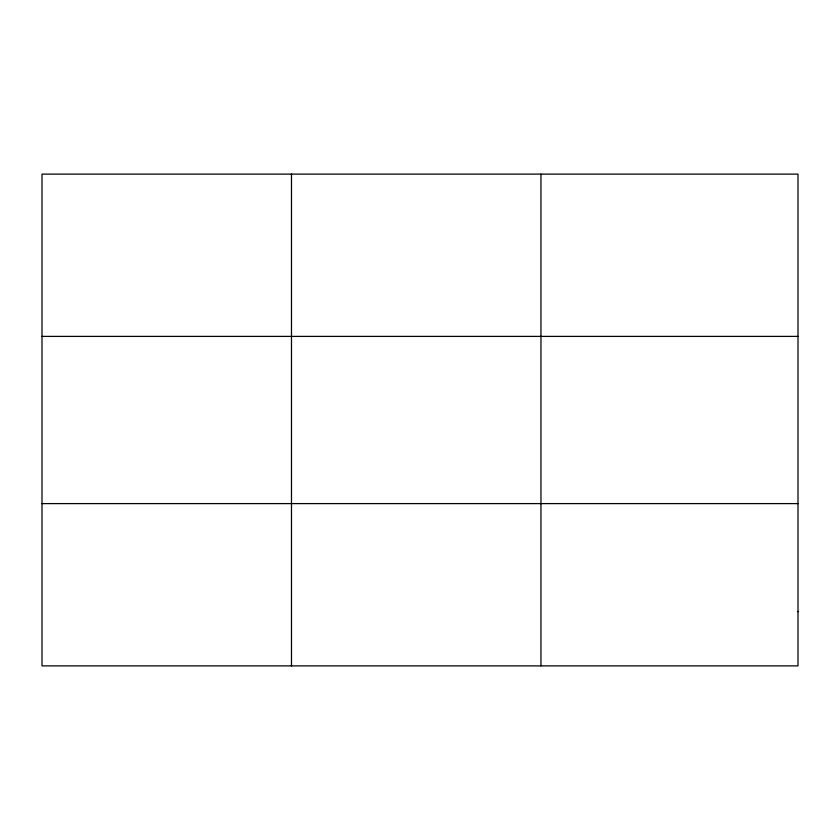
<?xml version="1.0" encoding="UTF-8"?>
<svg xmlns="http://www.w3.org/2000/svg" width="840" height="840" viewBox="0 0 840 840"><rect width="100%" height="100%" fill="white"/><g stroke="black" fill="none" stroke-linecap="round" stroke-linejoin="round"><path stroke-width="1.26" d="M291.48 665.889L291.48 174.111M540.96 665.889L540.96 174.111M42 336.399L798 336.399M42 503.601L798 503.601M798 611.793L798 665.889L42 665.889L42 174.111L798 174.111L798 611.793"/></g></svg>
